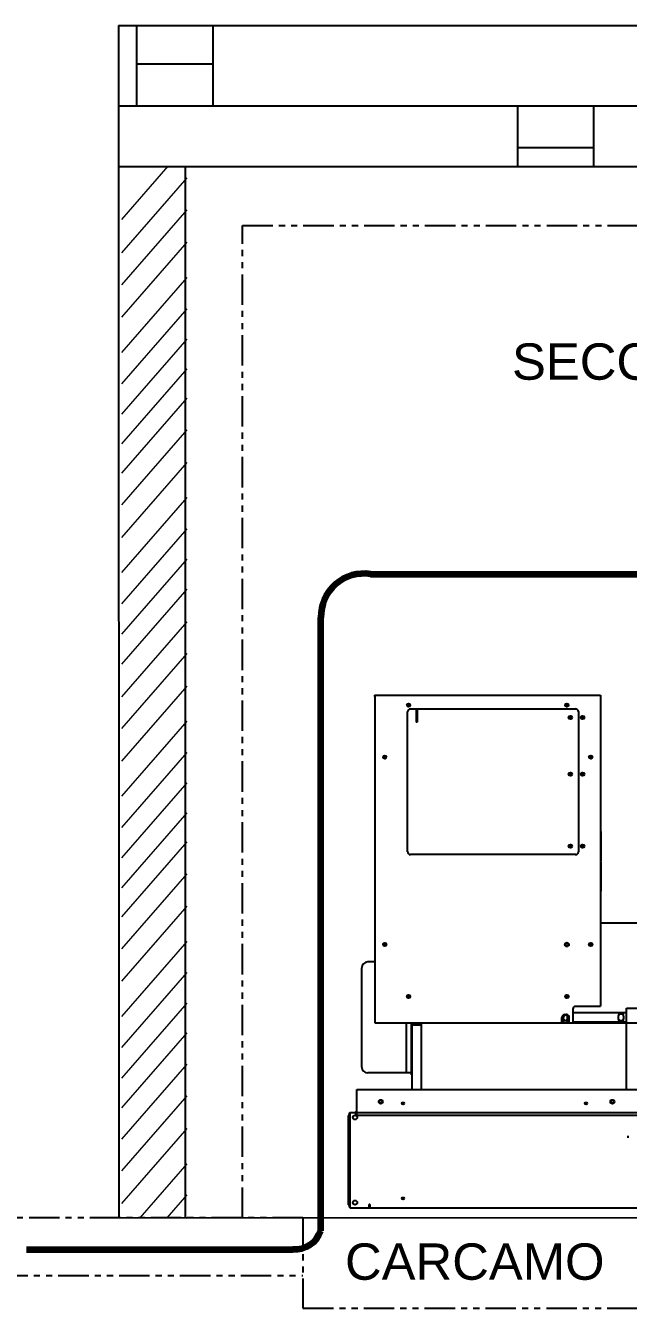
# Paper-space layout 'Plano Corte 2' of a CAD drawing. Header units: millimetres. Extents: x 0 to 420, y 0 to 297.
# Drawn here: x 60.4 to 109.9, y 124.5 to 229.8 of the extents above; entities that cross this region are included whole.
import ezdxf

# ---------------------------------------------------------------- set-up
doc = ezdxf.new("R2010")
doc.units = ezdxf.units.MM
doc.linetypes.add('PHANTOM', pattern=[2.5, 1.25, -0.25, 0.25, -0.25, 0.25, -0.25])
for name, color, linetype, lineweight in [('CABLEADO', 240, 'Continuous', 20), ('EQUIPO', 4, 'Continuous', 20), ('MUROS', 250, 'Continuous', 0)]:
    doc.layers.add(name, color=color, linetype=linetype, lineweight=lineweight)
doc.layers.add('GENERADOR', color=254, linetype='Continuous')
doc.layers.add('Media Tensión', color=254, linetype='Continuous')
doc.styles.get("Standard").update_dxf_attribs({"font": 'arial.ttf'})

# ---------------------------------------------------------------- blocks, each defined once
blk = doc.blocks.new('Generador 2')
at = {"layer": 'GENERADOR', "color": 150}
for p, q in [((21.2229, 303.7666), (21.9318, 303.7666)), ((21.2229, 303.7666), (21.2229, 303.7631)), ((21.2238, 303.7666), (21.2238, 302.7382)), ((21.9318, 303.7666), (21.9318, 302.7905)), ((21.2229, 303.7631), (21.2238, 303.7631)), ((21.3265, 303.2749), (21.3265, 303.7153)), ((21.3351, 303.7237), (21.8556, 303.7237)), ((21.3528, 303.7237), (21.3528, 303.6823)), ((21.3564, 303.7237), (21.3564, 303.6823)), ((21.8622, 303.7153), (21.8622, 303.2749)), ((21.3564, 303.6823), (21.3528, 303.6823)), ((21.9318, 303.3393), (21.9331, 303.3393)), ((21.9331, 303.3393), (21.9331, 303.2473)), ((21.8556, 303.2665), (21.3351, 303.2665)), ((21.9331, 303.2665), (21.9318, 303.2665)), ((21.9331, 303.2665), (21.9318, 303.2665)), ((21.9331, 303.2665), (21.9318, 303.2665)), ((21.9318, 303.2471), (21.9331, 303.2471)), ((21.9318, 303.2436), (21.9331, 303.2436)), ((21.9331, 303.2436), (21.9331, 303.1516)), ((21.9318, 303.1516), (21.9331, 303.1516)), ((22.3309, 303.0516), (21.9318, 303.0516)), ((21.2238, 302.9299), (21.2018, 302.9299)), ((21.1816, 302.9097), (21.1816, 302.6016)), ((21.8456, 302.7382), (21.8456, 302.7819)), ((22.0134, 302.7703), (21.8456, 302.7703)), ((21.854, 302.7905), (21.9318, 302.7905)), ((21.9875, 302.7599), (21.9875, 302.7515)), ((22.0045, 302.7515), (22.0045, 302.7599)), ((22.0134, 302.53), (22.0134, 302.7849)), ((22.0134, 302.7849), (22.1256, 302.7849)), ((21.2238, 302.7382), (21.394, 302.7382)), ((21.322, 302.7382), (21.322, 302.5815)), ((21.338, 302.7382), (21.338, 302.5751)), ((21.3408, 302.53), (21.3408, 302.7382)), ((21.3701, 302.7317), (21.3408, 302.7317)), ((21.3701, 302.53), (21.3701, 302.7382)), ((22.0136, 302.7373), (21.3701, 302.7373)), ((21.8105, 302.7382), (21.8105, 302.7558)), ((21.8147, 302.7382), (21.8147, 302.7558)), ((21.8157, 302.7382), (21.8157, 302.7558)), ((21.8286, 302.7382), (21.8286, 302.7558)), ((21.8286, 302.7382), (21.8456, 302.7382)), ((21.8328, 302.7382), (21.8328, 302.7558)), ((21.8328, 302.7382), (21.9952, 302.7382)), ((21.8338, 302.7382), (21.8338, 302.7558)), ((21.8338, 302.7382), (22.1256, 302.7382)), ((22.0134, 302.741), (21.8456, 302.741)), ((21.322, 302.5815), (21.2018, 302.5815)), ((21.338, 302.5819), (21.322, 302.5819)), ((21.3408, 302.5751), (21.338, 302.5751)), ((21.1666, 302.53), (23.9681, 302.53)), ((21.1666, 302.4486), (21.1666, 302.53)), ((21.1413, 302.1676), (21.1413, 302.4484)), ((21.1452, 302.4578), (21.2197, 302.4578)), ((21.1452, 302.4578), (21.1452, 302.1584)), ((21.1638, 302.4486), (21.1638, 302.4578)), ((21.1638, 302.4531), (21.1653, 302.4531)), ((21.1653, 302.4578), (21.1653, 302.4531)), ((21.1666, 302.4578), (24.1231, 302.4578)), ((21.1666, 302.4486), (22.8704, 302.4486)), ((22.0172, 302.3846), (22.0172, 302.3777)), ((22.0172, 302.3842), (22.0172, 302.3777)), ((21.1452, 302.1584), (24.1554, 302.1584)), ((21.2055, 302.1584), (21.2055, 302.1676)), ((21.2081, 302.1631), (21.2055, 302.1631)), ((21.2081, 302.1676), (21.2081, 302.1592)), ((21.2081, 302.1584), (21.2081, 302.1592))]:
    blk.add_line(p, q, dxfattribs=at)
for centre, radius in [((21.3294, 303.7359), 0.00541), ((21.3294, 303.7359), 0.00504), ((21.3294, 303.7359), 0.00336), ((21.8262, 303.7359), 0.00541), ((21.8262, 303.7359), 0.00504), ((21.8262, 303.7359), 0.00336), ((21.8371, 303.697), 0.00541), ((21.8371, 303.697), 0.00504), ((21.8371, 303.697), 0.00336), ((21.8757, 303.697), 0.00541), ((21.8757, 303.697), 0.00504), ((21.8757, 303.697), 0.00336), ((21.2546, 303.5728), 0.00541), ((21.2546, 303.5728), 0.00504), ((21.2546, 303.5728), 0.00336), ((21.901, 303.5728), 0.00541), ((21.901, 303.5728), 0.00504), ((21.901, 303.5728), 0.00336), ((21.8371, 303.5192), 0.00541), ((21.8371, 303.5192), 0.00504), ((21.8757, 303.5192), 0.00541), ((21.8757, 303.5192), 0.00504), ((21.8371, 303.5192), 0.00336), ((21.8757, 303.5192), 0.00336), ((21.8371, 303.2932), 0.00541), ((21.8371, 303.2932), 0.00504), ((21.8371, 303.2932), 0.00336), ((21.8757, 303.2932), 0.00541), ((21.8757, 303.2932), 0.00504), ((21.8757, 303.2932), 0.00336), ((21.2546, 302.9844), 0.00541), ((21.2546, 302.9844), 0.00504), ((21.2546, 302.9844), 0.00336), ((21.8262, 302.9844), 0.00634), ((21.8262, 302.9844), 0.00616), ((21.8262, 302.9844), 0.00448), ((21.901, 302.9844), 0.00541), ((21.901, 302.9844), 0.00504), ((21.901, 302.9844), 0.00336), ((21.3294, 302.8213), 0.00541), ((21.3294, 302.8213), 0.00504), ((21.3294, 302.8213), 0.00336), ((21.8262, 302.8213), 0.00541), ((21.8262, 302.8213), 0.00504), ((21.8262, 302.8213), 0.00336), ((21.2421, 302.4912), 0.00634), ((21.2421, 302.4912), 0.00448), ((21.3119, 302.4858), 0.00336), ((21.8863, 302.4858), 0.00336), ((21.9692, 302.4912), 0.00634), ((21.9692, 302.4912), 0.00448), ((21.1613, 302.4417), 0.00672), ((21.1613, 302.1745), 0.00672), ((21.3119, 302.1877), 0.00336)]:
    blk.add_circle(centre, radius, dxfattribs=at)
for centre, radius, start, end in [((21.3351, 303.7153), 0.00858, 90, 180), ((21.8538, 303.7153), 0.00858, 0, 90), ((21.3351, 303.2749), 0.00858, 180, 270), ((21.8538, 303.2749), 0.00858, 270, 0), ((21.2018, 302.9097), 0.02, 90, 180), ((21.8195, 302.7558), 0.00896, 0, 180), ((21.8237, 302.7558), 0.00896, 0, 180), ((21.8249, 302.7558), 0.00896, 0, 180), ((21.854, 302.7819), 0.00858, 90, 180), ((21.9959, 302.7599), 0.00858, 0, 180), ((21.9959, 302.7558), 0.0101, 34, 146), ((21.8195, 302.7558), 0.0101, 205, 335), ((21.8237, 302.7558), 0.0101, 205, 335), ((21.8249, 302.7558), 0.0101, 205, 335), ((21.9959, 302.7515), 0.00858, 180, 0), ((21.9959, 302.7558), 0.0101, 214, 326), ((21.2018, 302.6016), 0.02, 180, 270), ((21.1505, 302.4484), 0.00914, 125, 180), ((21.162, 302.4622), 0.00448, 270, 0), ((21.1653, 302.4486), 0.00131, 180, 0), ((21.162, 302.4622), 0.00914, 291, 301), ((21.1505, 302.1676), 0.00914, 180, 235), ((21.2068, 302.1676), 0.00131, 0, 180)]:
    blk.add_arc(centre, radius, start, end, dxfattribs=at)

psp = doc.layouts.new('Plano Corte 2')

# ---------------------------------------------------------------- hatches: boundary and pattern name
at = {"layer": 'MUROS', "linetype": 'ByBlock', "lineweight": -2, "ltscale": 2}
h = psp.add_hatch(dxfattribs=at)
h.set_pattern_fill('BRSTONE', color=256, scale=2.464051)
h.set_pattern_definition([(0, (-481.29, 58), (0, 20.6537), []), (90, (-424.963, 58), (-31.2934, 20.6537), [20.6537, -20.6537]), (90, (-431.22, 58), (-31.2934, 20.6537), [20.6537, -20.6537]), (0, (-424.963, 61.441), (31.29345, 20.6537), [-56.3282, 6.2587]), (0, (-424.963, 64.884), (31.29345, 20.6537), [-56.3282, 6.2587]), (0, (-424.963, 68.326), (31.29345, 20.6537), [-56.3282, 6.2587]), (0, (-424.963, 71.768), (31.29345, 20.6537), [-56.3282, 6.2587]), (0, (-424.963, 75.21), (31.29345, 20.6537), [-56.3282, 6.2587])])
h.paths.add_polyline_path([(355.44, 218.25), (355.44, 229.83), (67.99, 229.83), (67.99, 218.25)])

# ---------------------------------------------------------------- linework, layer by layer
at = {"layer": 'CABLEADO', "linetype": 'ByBlock', "lineweight": 106, "ltscale": 2}
for p, q in [((88.69, 184.78), (134.37, 184.78)), ((84.62, 130.84), (84.62, 181.2)), ((60.44, 129.31), (82.32, 129.31))]:
    psp.add_line(p, q, dxfattribs=at)
for centre, radius, start, end in [((88.15, 181.29), 3.53, 81.2311, 181.3554), ((82.45, 131.6), 2.29, 266.5346, 340.5384)]:
    psp.add_arc(centre, radius, start, end, dxfattribs=at)
at = {"layer": 'EQUIPO', "linetype": 'PHANTOM', "lineweight": -2, "ltscale": 2}
for p, q in [((78.17, 131.9), (78.17, 213.41)), ((78.17, 213.41), (261.97, 213.41)), ((83.14, 131.91), (58.04, 131.91)), ((83.14, 131.91), (83.14, 124.47)), ((58.04, 127.16), (83.14, 127.16)), ((83.14, 124.47), (172.49, 124.47))]:
    psp.add_line(p, q, dxfattribs=at)
at = {"layer": 'MUROS', "linetype": 'ByBlock', "lineweight": -2, "ltscale": 2}
for p, q in [((67.99, 229.83), (68.01, 131.92)), ((67.99, 229.83), (355.44, 229.83)), ((67.99, 218.25), (355.44, 218.25)), ((73.5, 131.87), (73.5, 218.22)), ((68.16, 131.92), (73.6, 131.9)), ((73.6, 131.9), (350.08, 132.08))]:
    psp.add_line(p, q, dxfattribs=at)
at = {"layer": 'MUROS'}
for p, q in [((72.05, 218.28), (68.24, 213.9)), ((73.6, 217.33), (68.24, 211.16)), ((73.6, 214.71), (68.24, 208.55)), ((73.6, 212.03), (68.24, 205.87)), ((73.6, 209.15), (68.24, 202.99)), ((73.6, 206.58), (68.24, 200.42)), ((73.6, 204.08), (68.24, 197.92)), ((73.6, 201.63), (68.24, 195.47)), ((73.6, 199.24), (68.24, 193.08)), ((73.6, 196.63), (68.24, 190.47)), ((73.6, 193.95), (68.24, 187.79)), ((73.6, 191.07), (68.24, 184.9)), ((73.6, 188.5), (68.24, 182.33)), ((73.6, 186), (68.24, 179.84)), ((73.6, 183.55), (68.24, 177.39)), ((73.6, 180.87), (68.24, 174.71)), ((73.6, 178.26), (68.24, 172.1)), ((73.6, 175.58), (68.24, 169.42)), ((73.6, 172.7), (68.24, 166.53)), ((73.6, 170.13), (68.24, 163.96)), ((73.6, 167.63), (68.24, 161.47)), ((73.6, 165.18), (68.24, 159.02)), ((73.6, 162.79), (68.24, 156.63)), ((73.6, 160.17), (68.24, 154.01)), ((73.6, 157.5), (68.24, 151.33)), ((73.6, 154.61), (68.24, 148.45)), ((73.6, 152.04), (68.24, 145.88)), ((73.6, 149.54), (68.24, 143.38)), ((73.6, 147.1), (68.24, 140.93)), ((73.6, 144.53), (68.24, 138.37)), ((73.6, 141.92), (68.24, 135.75)), ((73.6, 139.24), (68.24, 133.08)), ((73.6, 136.35), (69.74, 131.91)), ((73.6, 133.78), (71.97, 131.9))]:
    psp.add_line(p, q, dxfattribs=at)

# ---------------------------------------------------------------- block references
at = {"layer": 'Media Tensión', "xscale": 26.17335873648196, "yscale": 26.17335873648196, "zscale": 26.17335873648196}
psp.add_blockref('Generador 2', (-466.44, -7775.77), dxfattribs=at)

# ---------------------------------------------------------------- texts
at = {"layer": 'MUROS', "linetype": 'ByBlock', "lineweight": -2, "ltscale": 2, "attachment_point": 1}
for s, width, insert, char_height in [('SECCIONADOR DUPLEX', 67.5535, (100.32, 203.73), 2.9858), ('CARCAMO', 23.095, (86.6, 129.8), 2.986)]:
    psp.add_mtext_dynamic_manual_height_columns(s, width=width, gutter_width=14.93, heights=[0], dxfattribs=dict(at, insert=insert, char_height=char_height))

doc.saveas('drawing.dxf')
